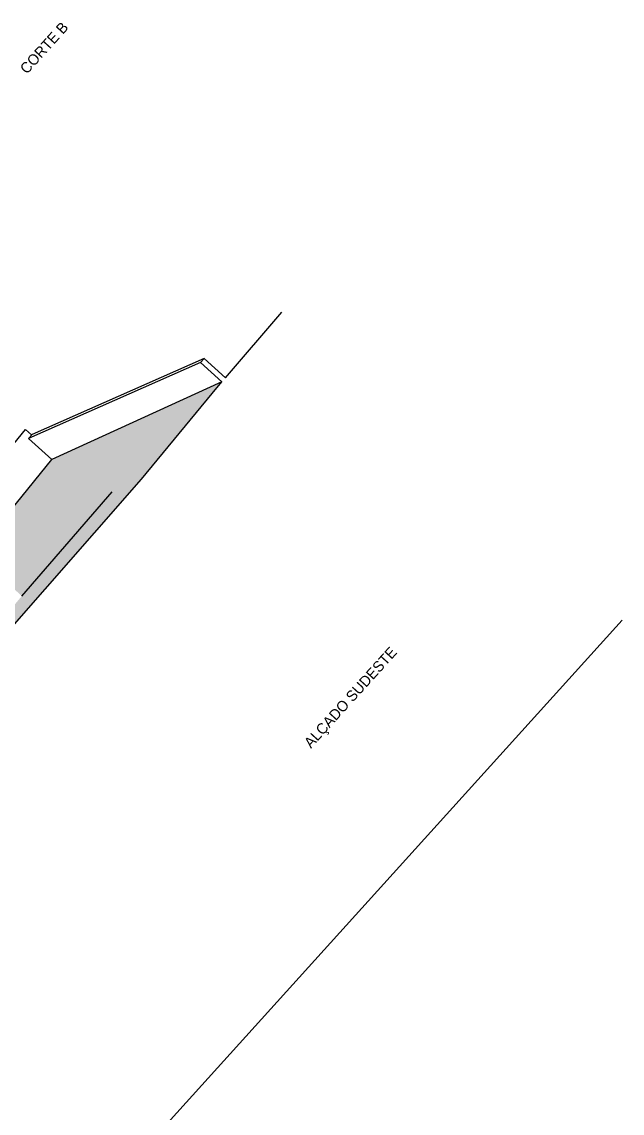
# Model space of a CAD drawing. Extents: x -196763 to -87592, y -65703 to -55832.
# Drawn here: x -87708.63 to -87686, y -65675.74 to -65634.62 of the extents above; entities that cross this region are included whole.
import ezdxf

# ---------------------------------------------------------------- set-up
doc = ezdxf.new("R2010")
doc.units = 0
doc.header["$MEASUREMENT"] = 0
for name, color, linetype in [('0_PROP.aux', 6, 'Continuous'), ('0_pROP.aux.legenda', 7, 'Continuous'), ('0_PROP.corte', 10, 'Continuous'), ('0_PROP.vista4', 140, 'Continuous'), ('0_tramas piso0', 7, 'Continuous')]:
    doc.layers.add(name, color=color, linetype=linetype)
doc.styles.add('creativespace', font='GOTHIC.TTF')

msp = doc.modelspace()

# ---------------------------------------------------------------- hatches: boundary and pattern name
at = {"layer": '0_tramas piso0', "transparency": 33554536}
h = msp.add_hatch(color=55, dxfattribs=at)
h.dxf.hatch_style = 1
h.paths.add_polyline_path([(-87707.492, -65651.12), (-87710.383, -65654.668), (-87708.626, -65656.258), (-87715.686, -65664.703), (-87715.65, -65664.736), (-87709.528, -65658.015), (-87704.114, -65651.859), (-87701.455, -65648.621), (-87701.082, -65648.189)])

# ---------------------------------------------------------------- linework, layer by layer
at = {"layer": '0_PROP.aux', "linetype": 'Continuous'}
msp.add_lwpolyline([(-87685.996, -65657.173), (-87725.853, -65701.216)], dxfattribs=at)
at = {"layer": '0_PROP.corte', "color": 240, "linetype": 'Continuous', "true_color": 0xed1f24}
for p, q in [((-87701.892, -65647.457), (-87701.757, -65647.308)), ((-87701.082, -65648.189), (-87701.892, -65647.457)), ((-87700.948, -65648.041), (-87701.757, -65647.308))]:
    msp.add_line(p, q, dxfattribs=at)
for points in [[(-87700.952, -65648.038), (-87698.822, -65645.566)], [(-87704.114, -65651.859), (-87701.455, -65648.621), (-87701.082, -65648.189)], [(-87709.528, -65658.015), (-87704.114, -65651.859)]]:
    msp.add_lwpolyline(points, dxfattribs=at)
at = {"layer": '0_PROP.vista4', "linetype": 'Continuous'}
msp.add_line((-87701.757, -65647.308), (-87701.892, -65647.457), dxfattribs=at)
for points in [[(-87701.757, -65647.308), (-87708.241, -65650.173), (-87708.375, -65650.321)], [(-87701.892, -65647.457), (-87708.375, -65650.321)], [(-87701.082, -65648.189), (-87707.492, -65651.12)], [(-87723.97, -65669.01), (-87708.484, -65649.981)], [(-87708.255, -65650.189), (-87708.484, -65649.981)], [(-87707.492, -65651.12), (-87708.375, -65650.321)], [(-87710.383, -65654.668), (-87707.492, -65651.12)], [(-87708.626, -65656.258), (-87705.219, -65652.33)]]:
    msp.add_lwpolyline(points, dxfattribs=at)

# ---------------------------------------------------------------- texts
at = {"layer": '0_pROP.aux.legenda', "char_height": 0.4, "width": 4.74812, "attachment_point": 1, "rotation": 47.857, "style": 'creativespace'}
for s, insert in [('CORTE B', (-87708.733, -65636.35)), ('ALÇADO SUDESTE', (-87698.025, -65661.747))]:
    msp.add_mtext(s, dxfattribs=dict(at, insert=insert))

doc.saveas('drawing.dxf')
